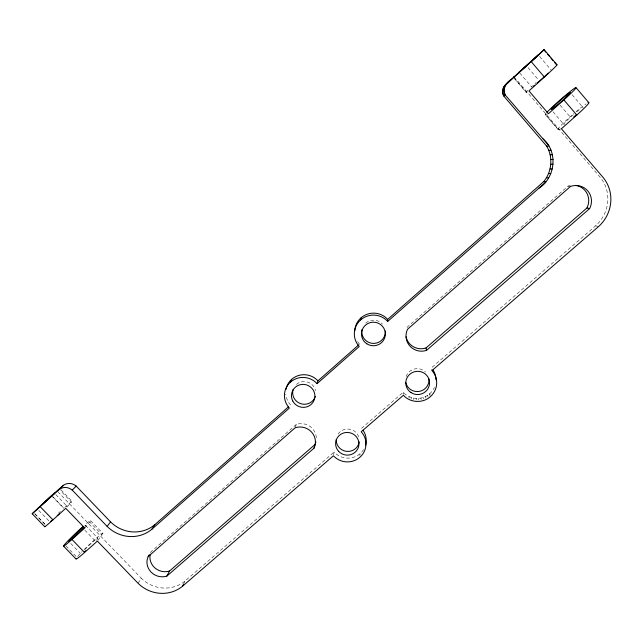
<?xml version="1.0" encoding="UTF-8"?>
<svg xmlns="http://www.w3.org/2000/svg" width="643" height="643" viewBox="0 0 643 643"><rect width="100%" height="100%" fill="white"/><g stroke="black" fill="none" stroke-linecap="round" stroke-linejoin="round"><path stroke-width="0.48" stroke-dasharray="3.21 2.41" d="M55.837 494.644L66.896 506.105L66.309 506.917M359.935 455.525L360.096 453.669M333.58 454.858L334.087 452.085A18.478 17.908 9.5 0 0 364.051 448.814M295.145 427.78L296.302 424.42A14.982 14.508 16.6 0 1 316.34 438.148M183.368 584.487L185.047 581.023L334.087 452.085M138.108 583.305L141.163 578.145A32.021 30.068 23.9 0 0 185.047 581.023M97.977 540.329L102.133 534.92L89.723 522.044A18.599 1.029 -43.3 0 0 85.157 524.688M84.763 528.032L89.723 522.044M67.073 506.901L71.51 502.143L60.402 490.617M296.302 424.42L151.089 551.758A14.604 13.72 23.8 0 0 150.221 554.306M570.325 185.522A16.228 15.633 -45.3 0 0 568.042 186.14L407.292 327.102A15.384 15.135 -12.6 0 0 406.247 329.891M361.511 428.359L403.209 392.286C409.816 399.825 422.395 400.436 429.789 393.701A18.768 18.35 -5.3 0 0 434.435 387.424M514.135 76.919L600.184 177.275A35.59 34.272 -45.4 0 1 595.659 225.789L431.373 367.917L431.967 370.585M66.333 506.499L66.896 506.105M513.556 77.313L526.384 92.27L528.321 91.274M561.395 128.785L558.253 129.428L545.537 114.607L548.463 113.69M568.042 186.14L570.518 186.438M595.659 225.789L598.496 226.617M38.757 510.429L49.23 521.232M70.77 543.464L80.455 553.462M34.875 513.781L45.283 524.511M34.81 513.845L45.219 524.575M65.948 545.947L76.959 557.296M57.822 491.702L141.163 578.145M85.479 525.371L97.816 538.159M52.983 496.886L63.906 508.203A18.751 0.603 -42.9 0 1 71.518 502.143M51.464 495.608L63.753 508.34M84.82 530.162L94.304 539.983M61.021 489.878L72.064 501.331M90.623 520.661L102.952 533.457M514.665 78.896L526.183 92.327M545.296 114.607L557.979 129.396M528.032 67.628L538.754 80.166M560.085 105.13L570.076 116.825M519.745 72.997L531.922 87.215M553.02 111.786L563.823 124.396M539.59 56.439L551.155 70.015M572.19 94.794L583.008 107.494M429.789 393.701L430.071 395.196M429.637 393.837L429.918 395.332M427.691 395.3L427.957 396.803M425.57 396.506L425.827 398.017M423.303 397.43L423.544 398.949M420.94 398.065L421.165 399.584M418.513 398.387L418.722 399.906M416.069 398.395L416.262 399.922M413.642 398.097L413.819 399.616M411.279 397.495L411.44 399.014M409.012 396.594L409.165 398.105M403.209 392.286L403.354 394.263M84.868 525.717A11.622 0.643 -43.3 0 1 84.989 526.279M545.537 114.607A20.6 1.23 -41.3 0 1 546.124 113.256M558.253 129.428A20.56 1.567 -41 0 1 574.054 113.361M576.048 111.673A20.56 1.567 -41 0 1 586.078 103.877M290.596 404.969A18.591 18.133 18.9 0 1 285.789 394.223M526.384 92.27A20.656 0.715 -41.7 0 1 527.951 90.277M531.665 86.684A20.656 0.715 -41.7 0 1 532.709 85.704M534.992 83.59A20.656 0.715 -41.7 0 1 536.206 82.473M359.558 344.158A18.848 18.615 2.1 0 1 356.785 340.155M338.073 434.057A11.55 11.196 9.5 0 1 359.059 438.028M406.135 376.517A11.735 11.47 -5.3 0 1 425.545 371.959M564.53 124.115A12.852 0.981 -41 0 1 573.709 114.414M576.787 111.85A12.852 0.981 -41 0 1 580.878 108.707M582.245 107.823A12.852 0.981 -41 0 1 583.121 107.735M84.129 549.58A18.567 1.31 -43.5 0 1 98.749 536.174A18.567 1.31 -43.5 0 1 102.133 534.92M77.723 556.364A18.567 1.31 -43.5 0 1 82.079 551.654M296.415 384.426A11.614 11.333 18.9 0 1 315.568 390.655M365.722 323.107A11.783 11.638 2.1 0 1 382.376 324.048M84.844 549.596A11.606 0.82 -43.5 0 1 95.566 539.67A11.606 0.82 -43.5 0 1 96.354 540.369M58.658 513.001A18.655 0.603 -42.9 0 1 60.402 511.394"/><path stroke-width="0.96" d="M354.775 330.735A18.848 18.615 2.1 0 1 387.673 319.378L543.705 181.647C551.831 171.866 553.285 157.109 546.687 146.138L503.758 96.024C498.984 87.938 508.766 81.114 514.135 76.919L513.387 77.401L544.123 49.688L556.991 64.814M548.109 144.804L507.126 97.173C502.641 93.444 503.405 85.744 508.235 82.65L538.304 54.928L519.11 72.249L529.197 63.464M538.697 188.343C555.488 177.982 558.293 151.451 542.829 138.663M288.345 406.955L154.786 524.704A32.359 30.534 28.7 0 1 110.58 521.891L76.155 486.06A10.039 9.404 32.5 0 0 63.504 485.272L49.816 497.103L32.174 513.773L59.429 489.323A10.167 9.516 32.5 0 1 72.233 490.127L107.116 526.384A32.769 30.888 28.7 0 0 151.877 529.237L289.358 408.08A18.832 18.358 18.9 0 1 290.515 382.071A18.832 18.358 18.9 0 1 317.071 383.654L359.212 346.513A19.097 18.856 2.4 0 1 360.707 319.868L360.996 317.883M544.099 49.768L531.303 61.752L544.372 77.056L528.964 90.944L548.463 113.69L563.879 99.914A20.6 1.23 -41.3 0 0 573.066 89.305A20.6 1.23 -41.3 0 0 546.896 112.388M149.128 554.997L148.147 556.613A14.789 13.873 23.8 0 0 151.017 572.021A14.789 13.873 23.8 0 0 166.858 576.096L314.017 448.179L314.941 444.578A14.982 14.508 16.6 0 0 315.914 441.91M317.071 383.654L317.955 380.841L358.818 344.817M290.475 382.103L291.705 379.306M76.075 558.59A18.567 1.31 -43.5 0 0 84.571 552.498L97.382 541.109L138.108 583.305A32.423 30.414 23.8 0 0 182.532 586.223L183.368 584.487M166.858 576.096L169.567 571.016L314.941 444.578M151.877 529.237L154.786 524.704M107.116 526.384L110.58 521.891M72.233 490.127L76.155 486.06M59.429 489.323L63.504 485.272M57.203 515.662L59.453 513.572M44.914 526.424A18.655 0.603 -42.9 0 0 52.959 519.849L65.747 508.324L84.763 528.032L71.96 539.477A18.599 1.029 -43.3 0 1 64.718 544.356A18.599 1.029 -43.3 0 1 83.172 526.416M588.015 102.687A20.56 1.567 -41 0 1 576.827 115.073L561.395 128.785L603.102 177.444A36.08 34.73 -45.2 0 1 598.496 226.617L431.967 370.585A19.017 18.583 -5.1 0 1 430.352 396.691C422.869 403.507 410.13 402.888 403.426 395.26L361.197 431.766A18.711 18.133 9.5 0 1 359.799 457.358A18.711 18.133 9.5 0 1 333.412 455.783L182.532 586.223M360.707 319.868A19.097 18.856 2.4 0 1 387.689 321.42L544.91 182.869M148.147 556.613L295.145 427.78A15.175 14.685 16.6 0 1 311.477 431.967A15.175 14.685 16.6 0 1 314.017 448.179M426.558 350.355L426.028 347.951L586.906 208.019L589.631 208.605A16.453 15.842 -45.1 0 0 587.726 190.85A16.453 15.842 -45.1 0 0 570.518 186.438L407.574 329.24A15.585 15.336 -12.3 0 0 426.558 350.355L589.631 208.605M53.104 519.359L50.459 521.594M504.546 85.656L506.178 84.571M503.758 86.805L505.382 85.736M503.156 88.067L504.763 87.014M502.746 89.393L504.345 88.356M502.537 90.767L504.136 89.755M502.537 92.15L504.136 91.153M502.738 93.508L504.345 92.528M503.156 94.81L504.763 93.854M503.758 96.024L505.374 95.084M546.687 146.138L548.881 145.889M548.76 150.341L550.979 150.141M550.159 154.826L552.393 154.69M550.842 159.496L553.093 159.424M550.802 164.23L553.052 164.23M550.046 168.924L552.273 168.988M548.583 173.465L550.794 173.586M546.454 177.741L548.632 177.918M543.705 181.647L545.851 181.881M32.174 513.773L44.777 526.762M63.504 546.068L75.97 558.92M40.236 506.716L52.959 519.849M71.96 539.477L84.571 552.498M563.879 99.914L576.827 115.073M543.874 49.841L545.803 52.107M547.732 54.366L549.652 56.632M550.938 58.143L552.867 60.41M554.796 62.668L556.717 64.935A20.656 0.715 -41.7 0 1 544.372 77.056M576.53 88.22L588.618 102.43M387.673 319.378L387.689 321.42M83.92 527.485A11.622 0.643 -43.3 0 1 71.477 539.26A11.622 0.643 -43.3 0 1 71.269 538.159A11.622 0.643 -43.3 0 1 83.743 526.577M548.27 73.069A12.908 0.45 -41.7 0 1 537.235 82.987M534.534 85.27A12.908 0.45 -41.7 0 1 533.489 86.114M359.188 441.918A11.55 11.196 9.5 0 1 346.665 451.37A11.55 11.196 9.5 0 1 336.241 439.555M428.921 378.815A11.735 11.47 -5.3 0 1 419.067 391.442A11.735 11.47 -5.3 0 1 405.765 382.44M576.249 114.759A12.852 0.981 -41 0 1 573.717 116.994M285.99 389.489A18.591 18.133 18.9 0 1 286.336 387.946M286.561 387.182A18.591 18.133 18.9 0 1 300.249 375.07A18.591 18.133 18.9 0 1 317.955 380.841M315.287 396.53A11.614 11.333 18.9 0 1 300.747 403.691A11.614 11.333 18.9 0 1 293.192 389.345M385.334 330.944A11.783 11.638 2.1 0 1 372.924 343.394A11.783 11.638 2.1 0 1 362.009 329.626M85.76 550.689A11.606 0.82 -43.5 0 1 84.49 551.774M432.988 369.99A18.768 18.35 -5.3 0 1 436.034 379.82M363.006 430.223A18.478 17.908 9.5 0 1 365.554 445.213M169.567 571.016A14.604 13.72 23.8 0 1 154.955 567.97A14.604 13.72 23.8 0 1 150.221 554.306M426.028 347.951A15.384 15.135 -12.6 0 1 406.054 336.747M575.774 185.409A16.228 15.633 -45.3 0 1 586.906 208.019M54.454 493.213L37.358 508.991L54.454 493.213M555.046 106.826A12.876 0.772 -41.3 0 0 570.349 92.753A12.876 0.772 -41.3 0 0 556.75 103.579A12.876 0.772 -41.3 0 0 555.046 106.826M338.58 451.273A11.695 11.333 9.5 0 0 358.384 447.415A11.695 11.333 9.5 0 0 344.857 432.667A11.695 11.333 9.5 0 0 338.58 451.273M411.062 392.616A11.887 11.614 -5.1 0 0 429.524 383.646A11.887 11.614 -5.1 0 0 412.412 372.53A11.887 11.614 -5.1 0 0 411.062 392.616M366.864 343.82A11.936 11.783 2.4 0 0 385.334 334.673A11.936 11.783 2.4 0 0 368.061 323.437A11.936 11.783 2.4 0 0 366.864 343.82M292.758 400.999A11.767 11.478 18.9 0 0 313.061 402.237A11.767 11.478 18.9 0 0 303.729 384.393A11.767 11.478 18.9 0 0 292.758 400.999"/></g></svg>
